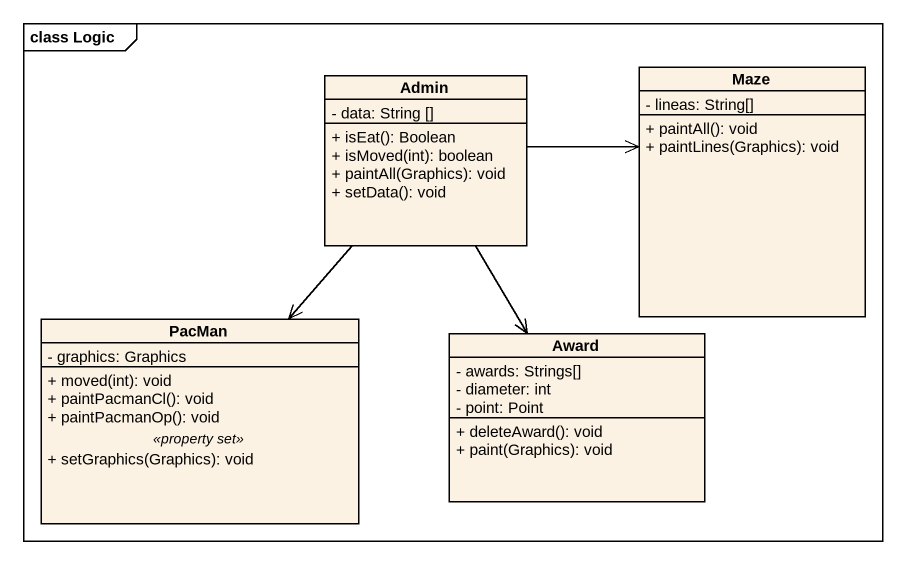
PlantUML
@startuml
mainframe class Logic
hide circle
hide empty members
skinparam classAttributeIconSize 0
class Admin {
  - data: String []
  + isEat(): Boolean
  + isMoved(int): boolean
  + paintAll(Graphics): void
  + setData(): void
}
class Maze {
  - lineas: String[]
  + paintAll(): void
  + paintLines(Graphics): void
}
class PacMan {
  - graphics: Graphics
  --
  + moved(int): void
  + paintPacmanCl(): void
  + paintPacmanOp(): void
  .. <<property set>> ..
  + setGraphics(Graphics): void
}
class Award {
  - awards: Strings[]
  - diameter: int
  - point: Point
  + deleteAward(): void
  + paint(Graphics): void
}
Admin -right-> Maze
Admin --> PacMan
Admin --> Award
@enduml
